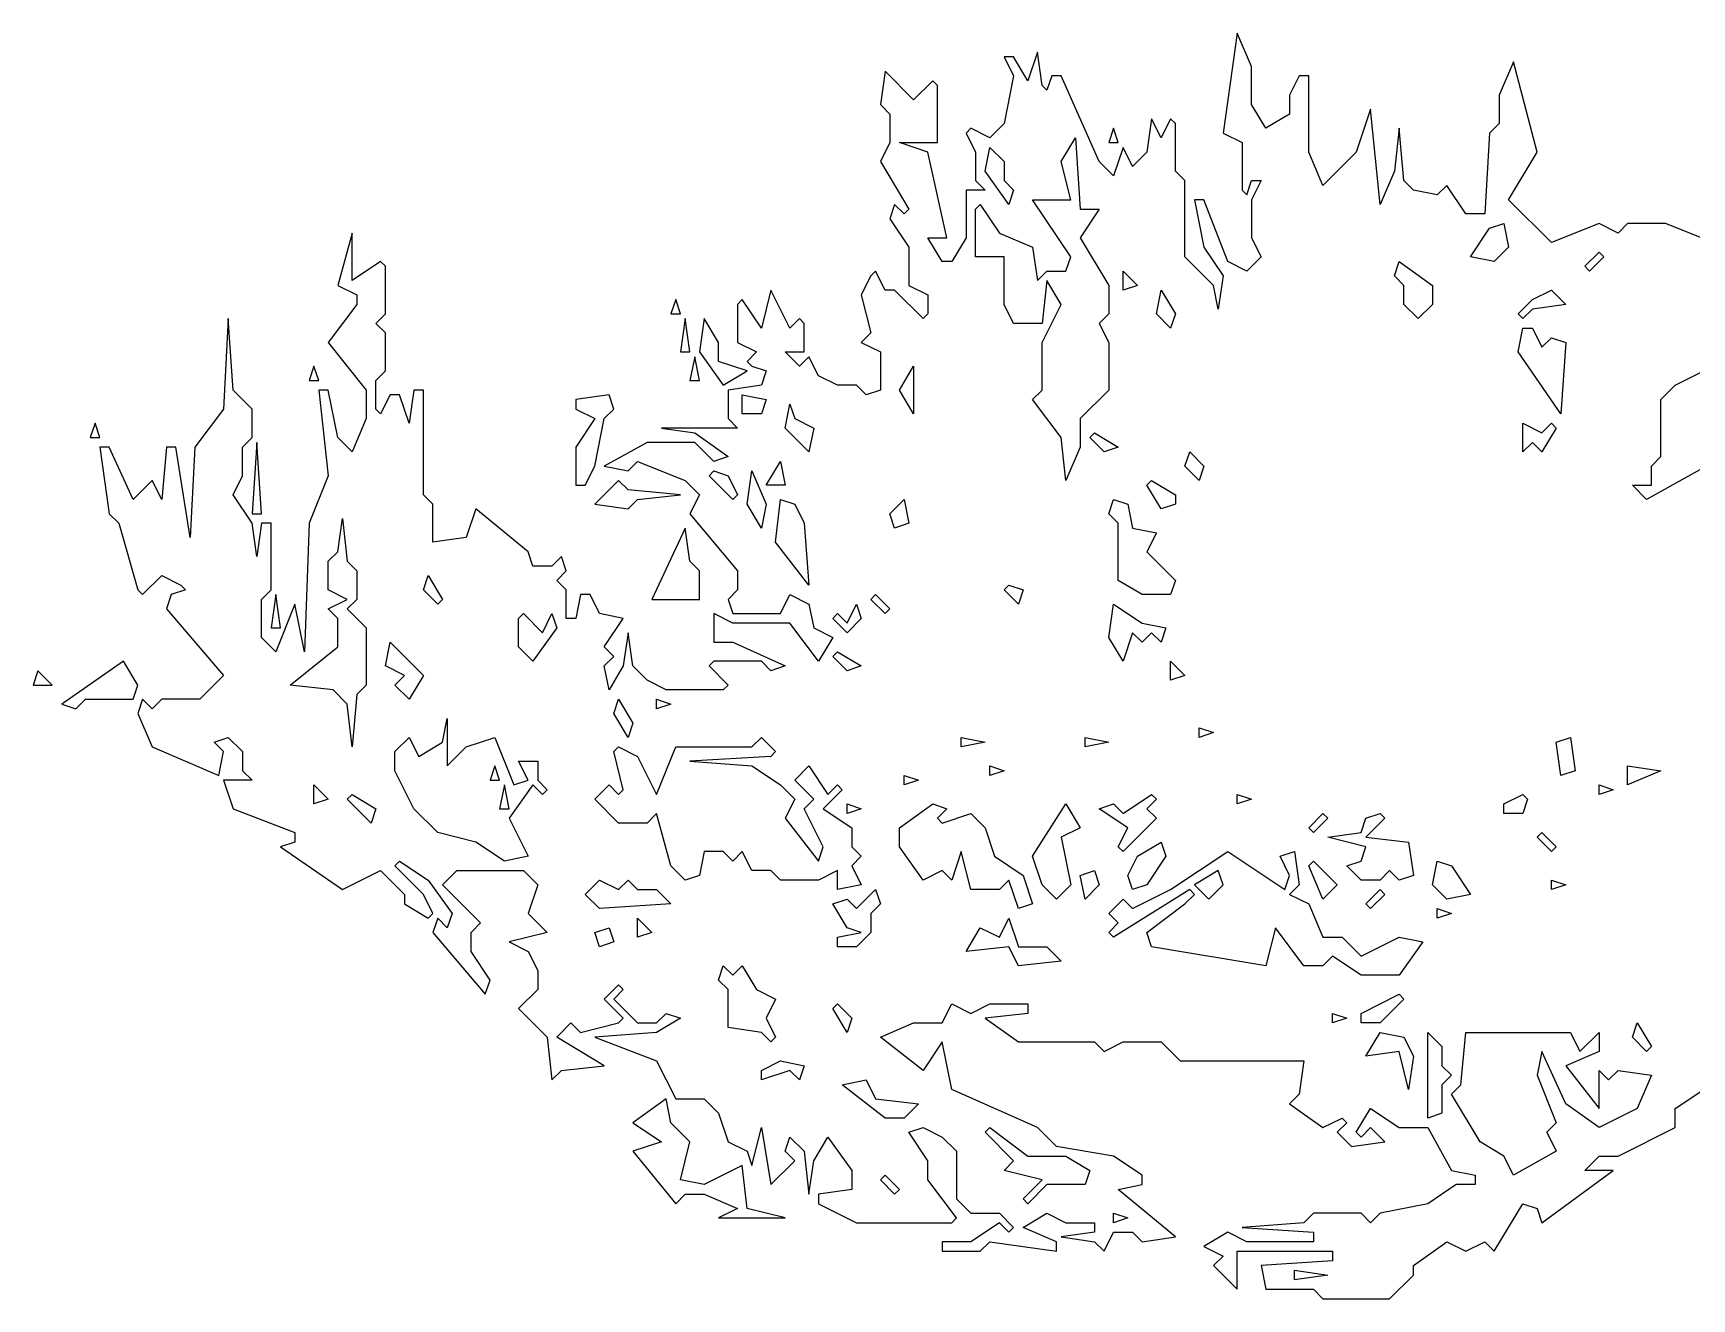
# Model space of a CAD drawing. Header units: millimetres. Extents: x -1861 to 1860, y -2 to 9002.
# Drawn here: x -1711 to -944, y 3291 to 3877 of the extents above; entities that cross this region are included whole.
import ezdxf

# ---------------------------------------------------------------- set-up
doc = ezdxf.new("R2010")
doc.units = ezdxf.units.MM
doc.layers.add('ALMOND-DRAW-PROFILE', color=7, linetype='Continuous', lineweight=25)

msp = doc.modelspace()

# ---------------------------------------------------------------- linework, layer by layer
at = {"layer": 'ALMOND-DRAW-PROFILE'}
msp.add_lwpolyline([(-933.78, 3780.09), (-955.79, 3788.89), (-973.4, 3788.89), (-977.81, 3784.49), (-986.61, 3788.89), (-1008.63, 3780.09), (-1028.44, 3799.9), (-1015.23, 3821.92), (-1026.24, 3863.75), (-1032.85, 3848.34), (-1032.85, 3835.13), (-1037.25, 3830.72), (-1039.45, 3793.3), (-1048.26, 3793.3), (-1057.06, 3806.51), (-1061.47, 3802.1), (-1072.48, 3804.31), (-1076.88, 3808.71), (-1079.08, 3832.93), (-1081.28, 3813.11), (-1087.89, 3797.7), (-1092.29, 3841.73), (-1098.89, 3821.92), (-1114.31, 3806.51), (-1120.91, 3821.92), (-1120.91, 3857.14), (-1125.31, 3857.14), (-1129.72, 3848.34), (-1129.72, 3839.53), (-1140.72, 3832.93), (-1147.33, 3843.93), (-1147.33, 3861.55), (-1153.93, 3876.96), (-1160.54, 3830.72), (-1151.73, 3826.32), (-1151.73, 3804.31), (-1149.53, 3802.1), (-1147.33, 3808.71), (-1142.93, 3808.71), (-1147.33, 3799.9), (-1147.33, 3782.29), (-1142.93, 3773.48), (-1149.53, 3766.88), (-1158.34, 3771.28), (-1169.34, 3799.9), (-1173.75, 3799.9), (-1169.34, 3777.89), (-1160.54, 3764.68), (-1162.74, 3749.27), (-1164.94, 3760.27), (-1178.15, 3773.48), (-1178.15, 3808.71), (-1182.55, 3813.11), (-1182.55, 3835.13), (-1184.76, 3837.33), (-1189.16, 3828.52), (-1193.56, 3837.33), (-1195.76, 3821.92), (-1202.37, 3815.31), (-1206.77, 3824.12), (-1211.17, 3810.91), (-1217.78, 3817.51), (-1235.39, 3857.14), (-1239.79, 3857.14), (-1242, 3850.54), (-1244.2, 3852.74), (-1246.4, 3868.15), (-1250.8, 3854.94), (-1257.41, 3865.95), (-1261.81, 3865.95), (-1257.41, 3857.14), (-1261.81, 3835.13), (-1268.41, 3828.52), (-1277.22, 3832.93), (-1279.42, 3830.72), (-1275.02, 3821.92), (-1275.02, 3808.71), (-1270.62, 3804.31), (-1279.42, 3804.31), (-1279.42, 3782.29), (-1286.03, 3771.28), (-1290.43, 3771.28), (-1297.03, 3782.29), (-1288.23, 3782.29), (-1297.03, 3821.92), (-1310.24, 3826.32), (-1292.63, 3826.32), (-1292.63, 3852.74), (-1294.83, 3854.94), (-1303.64, 3846.14), (-1316.85, 3859.34), (-1319.05, 3843.93), (-1314.65, 3839.53), (-1314.65, 3826.32), (-1319.05, 3817.51), (-1305.84, 3795.5), (-1308.04, 3793.3), (-1312.45, 3797.7), (-1314.65, 3791.1), (-1305.84, 3777.89), (-1305.84, 3760.27), (-1297.03, 3755.87), (-1297.03, 3747.06), (-1299.24, 3744.86), (-1312.45, 3758.07), (-1316.85, 3758.07), (-1321.25, 3766.88), (-1323.45, 3764.68), (-1327.86, 3755.87), (-1323.45, 3738.26), (-1327.86, 3733.86), (-1319.05, 3729.45), (-1319.05, 3711.84), (-1325.66, 3709.64), (-1330.06, 3714.04), (-1338.86, 3714.04), (-1347.67, 3718.44), (-1352.07, 3727.25), (-1356.48, 3722.85), (-1363.08, 3729.45), (-1354.28, 3729.45), (-1354.28, 3742.66), (-1356.48, 3744.86), (-1360.88, 3740.46), (-1369.69, 3758.07), (-1374.09, 3740.46), (-1382.9, 3753.67), (-1385.1, 3751.47), (-1385.1, 3733.86), (-1376.29, 3729.45), (-1380.69, 3725.05), (-1378.49, 3722.85), (-1371.89, 3720.65), (-1374.09, 3714.04), (-1389.5, 3711.84), (-1389.5, 3698.63), (-1385.1, 3694.23), (-1420.32, 3694.23), (-1404.91, 3692.03), (-1389.5, 3681.02), (-1396.11, 3678.82), (-1404.91, 3687.62), (-1426.93, 3687.62), (-1446.74, 3676.61), (-1435.73, 3674.41), (-1431.33, 3678.82), (-1409.31, 3670.01), (-1402.71, 3663.41), (-1407.11, 3654.6), (-1385.1, 3628.18), (-1385.1, 3619.37), (-1389.5, 3614.97), (-1387.3, 3608.37), (-1365.28, 3608.37), (-1360.88, 3617.17), (-1352.07, 3612.77), (-1349.87, 3601.76), (-1341.07, 3597.36), (-1347.67, 3586.35), (-1360.88, 3603.96), (-1387.3, 3603.96), (-1396.11, 3608.37), (-1396.11, 3595.16), (-1387.3, 3595.16), (-1363.08, 3584.15), (-1369.69, 3581.95), (-1374.09, 3586.35), (-1396.11, 3586.35), (-1398.31, 3584.15), (-1389.5, 3575.34), (-1391.7, 3573.14), (-1418.12, 3573.14), (-1426.93, 3577.54), (-1433.53, 3584.15), (-1435.73, 3599.56), (-1437.94, 3584.15), (-1444.54, 3573.14), (-1446.74, 3584.15), (-1442.34, 3588.55), (-1446.74, 3592.95), (-1437.94, 3606.16), (-1448.94, 3608.37), (-1453.35, 3617.17), (-1457.75, 3617.17), (-1459.95, 3606.16), (-1464.35, 3606.16), (-1464.35, 3619.37), (-1468.76, 3623.78), (-1464.35, 3628.18), (-1466.56, 3634.78), (-1470.96, 3630.38), (-1479.76, 3630.38), (-1481.97, 3636.99), (-1506.18, 3656.8), (-1510.59, 3643.59), (-1526, 3641.39), (-1526, 3659), (-1530.4, 3663.41), (-1530.4, 3711.84), (-1534.8, 3711.84), (-1537.01, 3696.43), (-1541.41, 3709.64), (-1545.81, 3709.64), (-1550.21, 3700.83), (-1552.42, 3703.03), (-1552.42, 3716.24), (-1548.01, 3720.65), (-1548.01, 3738.26), (-1552.42, 3742.66), (-1548.01, 3747.06), (-1548.01, 3769.08), (-1550.21, 3771.28), (-1563.42, 3762.48), (-1563.42, 3784.49), (-1570.03, 3760.27), (-1561.22, 3755.87), (-1561.22, 3751.47), (-1574.43, 3733.86), (-1556.82, 3711.84), (-1556.82, 3698.63), (-1563.42, 3683.22), (-1570.03, 3689.82), (-1574.43, 3711.84), (-1578.84, 3711.84), (-1574.43, 3672.21), (-1583.24, 3650.2), (-1585.44, 3590.75), (-1589.84, 3612.77), (-1598.65, 3590.75), (-1605.25, 3597.36), (-1605.25, 3614.97), (-1600.85, 3619.37), (-1600.85, 3650.2), (-1605.25, 3650.2), (-1607.46, 3634.78), (-1609.66, 3650.2), (-1618.46, 3663.41), (-1614.06, 3672.21), (-1614.06, 3685.42), (-1609.66, 3689.82), (-1609.66, 3703.03), (-1618.46, 3711.84), (-1620.67, 3744.86), (-1622.87, 3703.03), (-1636.08, 3685.42), (-1638.28, 3643.59), (-1644.88, 3685.42), (-1649.29, 3685.42), (-1651.49, 3661.2), (-1655.89, 3670.01), (-1664.7, 3661.2), (-1675.7, 3685.42), (-1680.11, 3685.42), (-1675.7, 3654.6), (-1671.3, 3650.2), (-1662.49, 3619.37), (-1660.29, 3617.17), (-1651.49, 3625.98), (-1642.68, 3621.58), (-1640.48, 3619.37), (-1647.08, 3617.17), (-1649.29, 3610.57), (-1622.87, 3579.75), (-1633.87, 3568.74), (-1651.49, 3568.74), (-1655.89, 3564.33), (-1660.29, 3568.74), (-1662.49, 3562.13), (-1655.89, 3546.72), (-1625.07, 3533.51), (-1622.87, 3544.52), (-1627.27, 3548.92), (-1620.67, 3551.13), (-1614.06, 3544.52), (-1614.06, 3535.71), (-1609.66, 3531.31), (-1622.87, 3531.31), (-1618.46, 3518.1), (-1589.84, 3507.09), (-1589.84, 3502.69), (-1596.45, 3500.49), (-1567.83, 3480.68), (-1550.21, 3489.48), (-1539.21, 3478.47), (-1539.21, 3474.07), (-1528.2, 3467.47), (-1526, 3469.67), (-1530.4, 3478.47), (-1543.61, 3491.68), (-1541.41, 3493.88), (-1528.2, 3485.08), (-1517.19, 3469.67), (-1519.39, 3463.06), (-1523.8, 3467.47), (-1526, 3460.86), (-1501.78, 3432.24), (-1499.58, 3438.85), (-1508.39, 3452.05), (-1508.39, 3460.86), (-1503.98, 3465.26), (-1521.59, 3482.88), (-1514.99, 3489.48), (-1484.17, 3489.48), (-1477.56, 3482.88), (-1481.97, 3469.67), (-1473.16, 3460.86), (-1490.77, 3456.46), (-1481.97, 3452.05), (-1477.56, 3443.25), (-1477.56, 3434.44), (-1486.37, 3425.64), (-1473.16, 3412.43), (-1470.96, 3392.61), (-1466.56, 3397.02), (-1446.74, 3399.22), (-1468.76, 3412.43), (-1462.15, 3419.03), (-1457.75, 3414.63), (-1440.14, 3419.03), (-1437.94, 3421.23), (-1446.74, 3430.04), (-1440.14, 3436.64), (-1437.94, 3434.44), (-1442.34, 3430.04), (-1431.33, 3419.03), (-1422.52, 3419.03), (-1418.12, 3423.43), (-1411.52, 3421.23), (-1422.52, 3414.63), (-1451.14, 3412.43), (-1422.52, 3401.42), (-1413.72, 3383.81), (-1400.51, 3383.81), (-1393.9, 3377.2), (-1389.5, 3363.99), (-1380.69, 3359.59), (-1378.49, 3352.98), (-1374.09, 3370.6), (-1369.69, 3344.18), (-1358.68, 3355.19), (-1363.08, 3359.59), (-1360.88, 3366.19), (-1354.28, 3359.59), (-1352.07, 3339.77), (-1349.87, 3355.19), (-1343.27, 3366.19), (-1332.26, 3350.78), (-1332.26, 3341.98), (-1347.67, 3339.77), (-1347.67, 3335.37), (-1330.06, 3326.57), (-1286.03, 3326.57), (-1283.83, 3328.77), (-1297.03, 3346.38), (-1297.03, 3355.19), (-1305.84, 3368.4), (-1299.24, 3370.6), (-1290.43, 3366.19), (-1283.83, 3359.59), (-1283.83, 3337.57), (-1277.22, 3330.97), (-1264.01, 3330.97), (-1257.41, 3324.36), (-1259.61, 3322.16), (-1264.01, 3326.57), (-1277.22, 3317.76), (-1290.43, 3317.76), (-1290.43, 3313.36), (-1272.82, 3313.36), (-1268.41, 3317.76), (-1237.59, 3313.36), (-1237.59, 3317.76), (-1253, 3324.36), (-1242, 3330.97), (-1233.19, 3326.57), (-1219.98, 3326.57), (-1219.98, 3322.16), (-1235.39, 3319.96), (-1219.98, 3317.76), (-1215.58, 3313.36), (-1211.17, 3322.16), (-1202.37, 3322.16), (-1197.96, 3317.76), (-1182.55, 3319.96), (-1208.97, 3341.98), (-1197.96, 3344.18), (-1197.96, 3348.58), (-1211.17, 3357.39), (-1237.59, 3361.79), (-1246.4, 3370.6), (-1286.03, 3388.21), (-1290.43, 3410.23), (-1299.24, 3397.02), (-1319.05, 3412.43), (-1303.64, 3419.03), (-1290.43, 3419.03), (-1286.03, 3427.84), (-1277.22, 3423.43), (-1268.41, 3427.84), (-1250.8, 3427.84), (-1250.8, 3423.43), (-1270.62, 3421.23), (-1255.21, 3410.23), (-1219.98, 3410.23), (-1215.58, 3405.82), (-1206.77, 3410.23), (-1189.16, 3410.23), (-1180.35, 3401.42), (-1123.11, 3401.42), (-1125.31, 3386.01), (-1129.72, 3381.6), (-1114.31, 3370.6), (-1105.5, 3375), (-1103.3, 3372.8), (-1107.7, 3368.4), (-1101.1, 3361.79), (-1085.68, 3363.99), (-1092.29, 3370.6), (-1096.69, 3366.19), (-1098.89, 3368.4), (-1092.29, 3379.4), (-1079.08, 3370.6), (-1065.87, 3370.6), (-1054.86, 3350.78), (-1043.85, 3348.58), (-1043.85, 3344.18), (-1052.66, 3344.18), (-1065.87, 3335.37), (-1087.89, 3330.97), (-1092.29, 3326.57), (-1096.69, 3330.97), (-1118.71, 3330.97), (-1123.11, 3326.57), (-1151.73, 3324.36), (-1118.71, 3322.16), (-1118.71, 3317.76), (-1149.53, 3317.76), (-1158.34, 3322.16), (-1169.34, 3315.56), (-1160.54, 3311.15), (-1164.94, 3306.75), (-1153.93, 3295.74), (-1153.93, 3313.36), (-1109.9, 3313.36), (-1109.9, 3308.95), (-1142.93, 3306.75), (-1140.72, 3295.74), (-1118.71, 3295.74), (-1114.31, 3291.34), (-1083.48, 3291.34), (-1072.48, 3302.35), (-1072.48, 3306.75), (-1057.06, 3317.76), (-1048.26, 3313.36), (-1039.45, 3317.76), (-1035.05, 3313.36), (-1021.84, 3335.37), (-1015.23, 3333.17), (-1013.03, 3326.57), (-980.01, 3350.78), (-993.22, 3350.78), (-986.61, 3357.39), (-977.81, 3357.39), (-951.39, 3370.6), (-951.39, 3379.4), (-938.18, 3388.21)], dxfattribs=at)
for points in [[(-1213.38, 3826.32), (-1208.97, 3826.32), (-1211.17, 3832.93)], [(-1233.19, 3670.01), (-1235.39, 3689.82), (-1248.6, 3707.44), (-1244.2, 3711.84), (-1244.2, 3733.86), (-1235.39, 3751.47), (-1242, 3762.48), (-1244.2, 3742.66), (-1257.41, 3742.66), (-1261.81, 3751.47), (-1261.81, 3773.48), (-1275.02, 3773.48), (-1275.02, 3795.5), (-1272.82, 3797.7), (-1264.01, 3784.49), (-1248.6, 3777.89), (-1246.4, 3762.48), (-1242, 3766.88), (-1233.19, 3766.88), (-1230.99, 3773.48), (-1248.6, 3799.9), (-1230.99, 3799.9), (-1235.39, 3817.51), (-1228.79, 3828.52), (-1226.58, 3795.5), (-1217.78, 3795.5), (-1226.58, 3782.29), (-1213.38, 3760.27), (-1213.38, 3747.06), (-1217.78, 3742.66), (-1213.38, 3733.86), (-1213.38, 3711.84), (-1226.58, 3698.63), (-1226.58, 3685.42)], [(-1259.61, 3797.7), (-1270.62, 3813.11), (-1268.41, 3824.12), (-1261.81, 3817.51), (-1261.81, 3808.71), (-1257.41, 3804.31)], [(-1046.06, 3773.48), (-1037.25, 3786.69), (-1030.65, 3788.89), (-1028.44, 3777.89), (-1035.05, 3771.28)], [(-991.02, 3766.88), (-993.22, 3769.08), (-986.61, 3775.68), (-984.41, 3773.48)], [(-1070.27, 3744.86), (-1076.88, 3751.47), (-1076.88, 3760.27), (-1081.28, 3764.68), (-1079.08, 3771.28), (-1063.67, 3760.27), (-1063.67, 3751.47)], [(-1206.77, 3758.07), (-1206.77, 3766.88), (-1200.17, 3760.27)], [(-1415.92, 3747.06), (-1411.52, 3747.06), (-1413.72, 3753.67)], [(-1184.76, 3740.46), (-1191.36, 3747.06), (-1189.16, 3758.07), (-1182.55, 3747.06)], [(-1021.84, 3744.86), (-1024.04, 3747.06), (-1017.44, 3753.67), (-1008.63, 3758.07), (-1002.03, 3751.47), (-1017.44, 3749.27)], [(-1411.52, 3729.45), (-1407.11, 3729.45), (-1409.31, 3744.86)], [(-1391.7, 3714.04), (-1380.69, 3720.65), (-1393.9, 3725.05), (-1393.9, 3733.86), (-1400.51, 3744.86), (-1402.71, 3729.45)], [(-1004.23, 3700.83), (-1024.04, 3729.45), (-1021.84, 3740.46), (-1017.44, 3740.46), (-1013.03, 3731.65), (-1008.63, 3736.06), (-1002.03, 3733.86)], [(-964.6, 3661.2), (-971.2, 3667.81), (-962.4, 3667.81), (-962.4, 3676.61), (-957.99, 3681.02), (-957.99, 3707.44), (-951.39, 3714.04), (-933.78, 3722.85), (-929.37, 3718.44), (-924.97, 3722.85), (-896.35, 3725.05), (-916.16, 3731.65), (-916.16, 3736.06), (-898.55, 3731.65), (-891.95, 3725.05), (-896.35, 3720.65), (-880.94, 3709.64), (-874.33, 3698.63), (-889.75, 3696.43), (-898.55, 3687.62), (-902.95, 3692.03), (-916.16, 3683.22), (-924.97, 3683.22)], [(-1583.24, 3716.24), (-1578.84, 3716.24), (-1581.04, 3722.85)], [(-1407.11, 3716.24), (-1402.71, 3716.24), (-1404.91, 3727.25)], [(-1303.64, 3700.83), (-1310.24, 3711.84), (-1303.64, 3722.85)], [(-1459.95, 3667.81), (-1455.55, 3667.81), (-1451.14, 3676.61), (-1446.74, 3698.63), (-1442.34, 3703.03), (-1444.54, 3709.64), (-1459.95, 3707.44), (-1459.95, 3703.03), (-1451.14, 3698.63), (-1459.95, 3685.42)], [(-1382.9, 3700.83), (-1382.9, 3709.64), (-1371.89, 3707.44), (-1374.09, 3700.83)], [(-1352.07, 3683.22), (-1363.08, 3694.23), (-1360.88, 3705.23), (-1358.68, 3698.63), (-1349.87, 3694.23)], [(-1684.51, 3689.82), (-1680.11, 3689.82), (-1682.31, 3696.43)], [(-1215.58, 3683.22), (-1222.18, 3689.82), (-1219.98, 3692.03), (-1208.97, 3685.42)], [(-1021.84, 3683.22), (-1021.84, 3696.43), (-1013.03, 3692.03), (-1008.63, 3696.43), (-1006.43, 3694.23), (-1013.03, 3683.22), (-1017.44, 3687.62)], [(-1609.66, 3654.6), (-1605.25, 3654.6), (-1607.46, 3687.62)], [(-1171.55, 3670.01), (-1178.15, 3676.61), (-1175.95, 3683.22), (-1169.34, 3676.61)], [(-1371.89, 3667.81), (-1365.28, 3678.82), (-1363.08, 3667.81)], [(-1451.14, 3659), (-1435.73, 3656.8), (-1431.33, 3661.2), (-1411.52, 3663.41), (-1435.73, 3665.61), (-1440.14, 3670.01)], [(-1387.3, 3661.2), (-1398.31, 3672.21), (-1396.11, 3674.41), (-1389.5, 3672.21), (-1385.1, 3663.41)], [(-1374.09, 3647.99), (-1380.69, 3659), (-1378.49, 3674.41), (-1371.89, 3659)], [(-1189.16, 3656.8), (-1195.76, 3667.81), (-1193.56, 3670.01), (-1182.55, 3663.41), (-1182.55, 3659)], [(-1352.07, 3621.58), (-1367.49, 3641.39), (-1365.28, 3661.2), (-1358.68, 3659), (-1354.28, 3650.2)], [(-1312.45, 3647.99), (-1314.65, 3654.6), (-1308.04, 3661.2), (-1305.84, 3650.2)], [(-1197.96, 3617.17), (-1208.97, 3623.78), (-1208.97, 3650.2), (-1213.38, 3654.6), (-1211.17, 3661.2), (-1204.57, 3659), (-1202.37, 3647.99), (-1191.36, 3645.79), (-1195.76, 3636.99), (-1182.55, 3623.78), (-1184.76, 3617.17)], [(-1563.42, 3546.72), (-1565.63, 3566.54), (-1572.23, 3573.14), (-1592.04, 3575.34), (-1570.03, 3592.95), (-1570.03, 3606.16), (-1574.43, 3610.57), (-1565.63, 3614.97), (-1574.43, 3619.37), (-1574.43, 3632.58), (-1570.03, 3636.99), (-1567.83, 3652.4), (-1565.63, 3632.58), (-1561.22, 3628.18), (-1561.22, 3614.97), (-1565.63, 3610.57), (-1556.82, 3601.76), (-1556.82, 3575.34), (-1561.22, 3570.94)], [(-1424.73, 3614.97), (-1402.71, 3614.97), (-1402.71, 3628.18), (-1407.11, 3632.58), (-1409.31, 3647.99)], [(-1523.8, 3612.77), (-1530.4, 3619.37), (-1528.2, 3625.98), (-1521.59, 3614.97)], [(-1255.21, 3612.77), (-1261.81, 3619.37), (-1259.61, 3621.58), (-1253, 3619.37)], [(-1600.85, 3601.76), (-1596.45, 3601.76), (-1598.65, 3617.17)], [(-1316.85, 3608.37), (-1323.45, 3614.97), (-1321.25, 3617.17), (-1314.65, 3610.57)], [(-1479.76, 3586.35), (-1486.37, 3592.95), (-1486.37, 3606.16), (-1484.17, 3608.37), (-1475.36, 3599.56), (-1470.96, 3608.37), (-1468.76, 3601.76)], [(-1334.46, 3599.56), (-1341.07, 3606.16), (-1338.86, 3608.37), (-1334.46, 3603.96), (-1330.06, 3612.77), (-1327.86, 3606.16)], [(-1206.77, 3586.35), (-1213.38, 3597.36), (-1211.17, 3612.77), (-1197.96, 3603.96), (-1186.96, 3601.76), (-1189.16, 3595.16), (-1193.56, 3599.56), (-1197.96, 3595.16), (-1202.37, 3599.56)], [(-1537.01, 3568.74), (-1543.61, 3575.34), (-1539.21, 3579.75), (-1548.01, 3584.15), (-1545.81, 3595.16), (-1530.4, 3579.75)], [(-1334.46, 3581.95), (-1341.07, 3588.55), (-1338.86, 3590.75), (-1327.86, 3584.15)], [(-1697.72, 3566.54), (-1691.12, 3564.33), (-1686.71, 3568.74), (-1664.7, 3568.74), (-1662.49, 3575.34), (-1669.1, 3586.35)], [(-1184.76, 3577.54), (-1184.76, 3586.35), (-1178.15, 3579.75)], [(-1710.93, 3575.34), (-1702.12, 3575.34), (-1708.73, 3581.95)], [(-1435.73, 3551.13), (-1442.34, 3562.13), (-1440.14, 3568.74), (-1433.53, 3557.73)], [(-1422.52, 3564.33), (-1422.52, 3568.74), (-1415.92, 3566.54)], [(-1492.97, 3493.88), (-1506.18, 3502.69), (-1523.8, 3507.09), (-1534.8, 3518.1), (-1543.61, 3535.71), (-1543.61, 3544.52), (-1537.01, 3551.13), (-1532.6, 3542.32), (-1521.59, 3548.92), (-1519.39, 3559.93), (-1519.39, 3537.92), (-1510.59, 3546.72), (-1497.38, 3551.13), (-1488.57, 3529.11), (-1481.97, 3531.31), (-1486.37, 3540.12), (-1477.56, 3540.12), (-1477.56, 3531.31), (-1473.16, 3526.91), (-1475.36, 3524.71), (-1479.76, 3529.11), (-1490.77, 3513.7), (-1481.97, 3496.09)], [(-1171.55, 3551.13), (-1171.55, 3555.53), (-1164.94, 3553.33)], [(-1338.86, 3480.68), (-1338.86, 3489.48), (-1347.67, 3485.08), (-1365.28, 3485.08), (-1369.69, 3489.48), (-1378.49, 3489.48), (-1382.9, 3498.29), (-1387.3, 3493.88), (-1391.7, 3498.29), (-1400.51, 3498.29), (-1402.71, 3487.28), (-1409.31, 3485.08), (-1415.92, 3491.68), (-1422.52, 3515.9), (-1426.93, 3511.5), (-1440.14, 3511.5), (-1451.14, 3522.5), (-1444.54, 3529.11), (-1440.14, 3524.71), (-1437.94, 3526.91), (-1442.34, 3544.52), (-1440.14, 3546.72), (-1431.33, 3542.32), (-1422.52, 3524.71), (-1413.72, 3546.72), (-1378.49, 3546.72), (-1374.09, 3551.13), (-1367.49, 3544.52), (-1369.69, 3542.32), (-1407.11, 3540.12), (-1378.49, 3537.92), (-1365.28, 3529.11), (-1358.68, 3522.5), (-1363.08, 3513.7), (-1347.67, 3493.88), (-1345.47, 3500.49), (-1354.28, 3518.1), (-1349.87, 3522.5), (-1358.68, 3531.31), (-1352.07, 3537.92), (-1343.27, 3524.71), (-1338.86, 3529.11), (-1336.66, 3526.91), (-1345.47, 3518.1), (-1332.26, 3509.3), (-1332.26, 3500.49), (-1327.86, 3496.09), (-1332.26, 3491.68), (-1327.86, 3482.88)], [(-1281.62, 3546.72), (-1281.62, 3551.13), (-1270.62, 3548.92)], [(-1224.38, 3546.72), (-1224.38, 3551.13), (-1213.38, 3548.92)], [(-1004.23, 3533.51), (-1006.43, 3548.92), (-999.82, 3551.13), (-997.62, 3535.71)], [(-1499.58, 3531.31), (-1495.18, 3531.31), (-1497.38, 3537.92)], [(-1268.41, 3533.51), (-1268.41, 3537.92), (-1261.81, 3535.71)], [(-973.4, 3529.11), (-973.4, 3537.92), (-957.99, 3535.71)], [(-1308.04, 3529.11), (-1308.04, 3533.51), (-1301.44, 3531.31)], [(-1581.04, 3520.3), (-1581.04, 3529.11), (-1574.43, 3522.5)], [(-1554.62, 3511.5), (-1565.63, 3522.5), (-1563.42, 3524.71), (-1552.42, 3518.1)], [(-1495.18, 3518.1), (-1490.77, 3518.1), (-1492.97, 3529.11)], [(-1206.77, 3498.29), (-1208.97, 3500.49), (-1204.57, 3509.3), (-1217.78, 3518.1), (-1211.17, 3520.3), (-1206.77, 3515.9), (-1193.56, 3524.71), (-1191.36, 3522.5), (-1195.76, 3518.1), (-1191.36, 3513.7)], [(-1153.93, 3520.3), (-1153.93, 3524.71), (-1147.33, 3522.5)], [(-1030.65, 3515.9), (-1030.65, 3520.3), (-1021.84, 3524.71), (-1019.64, 3522.5), (-1021.84, 3515.9)], [(-986.61, 3524.71), (-986.61, 3529.11), (-980.01, 3526.91)], [(-1334.46, 3515.9), (-1334.46, 3520.3), (-1327.86, 3518.1)], [(-1255.21, 3471.87), (-1259.61, 3485.08), (-1264.01, 3480.68), (-1277.22, 3480.68), (-1281.62, 3498.29), (-1286.03, 3485.08), (-1290.43, 3489.48), (-1299.24, 3485.08), (-1310.24, 3500.49), (-1310.24, 3509.3), (-1294.83, 3520.3), (-1288.23, 3518.1), (-1292.63, 3513.7), (-1290.43, 3511.5), (-1277.22, 3515.9), (-1270.62, 3509.3), (-1266.21, 3496.09), (-1253, 3487.28), (-1248.6, 3474.07)], [(-1237.59, 3476.27), (-1244.2, 3482.88), (-1248.6, 3496.09), (-1233.19, 3520.3), (-1226.58, 3509.3), (-1235.39, 3504.89), (-1230.99, 3482.88)], [(-1118.71, 3507.09), (-1120.91, 3509.3), (-1114.31, 3515.9), (-1112.1, 3513.7)], [(-1096.69, 3485.08), (-1103.3, 3491.68), (-1096.69, 3493.88), (-1094.49, 3500.49), (-1112.1, 3504.89), (-1096.69, 3507.09), (-1094.49, 3513.7), (-1087.89, 3515.9), (-1085.68, 3513.7), (-1094.49, 3504.89), (-1074.68, 3502.69), (-1072.48, 3487.28), (-1079.08, 3485.08), (-1083.48, 3489.48), (-1087.89, 3485.08)], [(-1008.63, 3498.29), (-1015.23, 3504.89), (-1013.03, 3507.09), (-1006.43, 3500.49)], [(-1202.37, 3480.68), (-1204.57, 3487.28), (-1200.17, 3496.09), (-1189.16, 3502.69), (-1186.96, 3496.09), (-1195.76, 3482.88)], [(-1096.69, 3441.05), (-1109.9, 3449.85), (-1114.31, 3445.45), (-1123.11, 3445.45), (-1136.32, 3463.06), (-1140.72, 3445.45), (-1193.56, 3454.26), (-1195.76, 3460.86), (-1178.15, 3474.07), (-1173.75, 3478.47), (-1175.95, 3480.68), (-1211.17, 3458.66), (-1213.38, 3460.86), (-1208.97, 3465.26), (-1213.38, 3469.67), (-1206.77, 3476.27), (-1202.37, 3471.87), (-1184.76, 3480.68), (-1158.34, 3498.29), (-1131.92, 3480.68), (-1129.72, 3487.28), (-1134.12, 3496.09), (-1127.51, 3498.29), (-1125.31, 3482.88), (-1129.72, 3478.47), (-1120.91, 3474.07), (-1114.31, 3458.66), (-1105.5, 3458.66), (-1096.69, 3449.85), (-1079.08, 3458.66), (-1068.07, 3456.46), (-1079.08, 3441.05)], [(-1114.31, 3476.27), (-1120.91, 3491.68), (-1118.71, 3493.88), (-1107.7, 3482.88)], [(-1057.06, 3476.27), (-1063.67, 3482.88), (-1061.47, 3493.88), (-1054.86, 3491.68), (-1046.06, 3478.47)], [(-1448.94, 3471.87), (-1455.55, 3478.47), (-1448.94, 3485.08), (-1440.14, 3480.68), (-1435.73, 3485.08), (-1431.33, 3480.68), (-1422.52, 3480.68), (-1415.92, 3474.07)], [(-1224.38, 3476.27), (-1226.58, 3487.28), (-1219.98, 3489.48), (-1217.78, 3482.88)], [(-1167.14, 3476.27), (-1160.54, 3482.88), (-1162.74, 3489.48), (-1173.75, 3482.88)], [(-1008.63, 3480.68), (-1008.63, 3485.08), (-1002.03, 3482.88)], [(-1338.86, 3454.26), (-1338.86, 3458.66), (-1327.86, 3460.86), (-1334.46, 3463.06), (-1341.07, 3474.07), (-1334.46, 3476.27), (-1330.06, 3471.87), (-1321.25, 3480.68), (-1319.05, 3474.07), (-1323.45, 3469.67), (-1323.45, 3460.86), (-1330.06, 3454.26)], [(-1092.29, 3471.87), (-1094.49, 3474.07), (-1087.89, 3480.68), (-1085.68, 3478.47)], [(-1061.47, 3467.47), (-1061.47, 3471.87), (-1054.86, 3469.67)], [(-1448.94, 3454.26), (-1451.14, 3460.86), (-1444.54, 3463.06), (-1442.34, 3456.46)], [(-1431.33, 3458.66), (-1431.33, 3467.47), (-1424.73, 3460.86)], [(-1255.21, 3445.45), (-1259.61, 3454.26), (-1279.42, 3452.05), (-1272.82, 3463.06), (-1264.01, 3458.66), (-1259.61, 3467.47), (-1255.21, 3454.26), (-1242, 3454.26), (-1235.39, 3447.65)], [(-1369.69, 3410.23), (-1374.09, 3414.63), (-1389.5, 3416.83), (-1389.5, 3434.44), (-1393.9, 3438.85), (-1391.7, 3445.45), (-1387.3, 3441.05), (-1382.9, 3445.45), (-1376.29, 3434.44), (-1367.49, 3430.04), (-1371.89, 3421.23), (-1367.49, 3412.43)], [(-1096.69, 3419.03), (-1096.69, 3423.43), (-1079.08, 3432.24), (-1076.88, 3430.04), (-1087.89, 3419.03)], [(-1334.46, 3414.63), (-1341.07, 3425.64), (-1338.86, 3427.84), (-1332.26, 3421.23)], [(-1109.9, 3419.03), (-1109.9, 3423.43), (-1103.3, 3421.23)], [(-1074.68, 3388.21), (-1079.08, 3405.82), (-1094.49, 3403.62), (-1087.89, 3414.63), (-1076.88, 3412.43), (-1072.48, 3403.62)], [(-1065.87, 3375), (-1065.87, 3414.63), (-1059.27, 3408.02), (-1059.27, 3399.22), (-1054.86, 3394.81), (-1059.27, 3390.41), (-1059.27, 3377.2)], [(-1026.24, 3348.58), (-1030.65, 3357.39), (-1041.65, 3363.99), (-1054.86, 3386.01), (-1050.46, 3390.41), (-1048.26, 3414.63), (-999.82, 3414.63), (-995.42, 3405.82), (-986.61, 3414.63), (-986.61, 3405.82), (-1002.03, 3399.22), (-986.61, 3379.4), (-986.61, 3397.02), (-982.21, 3392.61), (-977.81, 3397.02), (-962.4, 3394.81), (-969, 3379.4), (-986.61, 3370.6), (-1002.03, 3381.6), (-1013.03, 3405.82), (-1015.23, 3394.81), (-1006.43, 3372.8), (-1010.83, 3368.4), (-1006.43, 3359.59)], [(-964.6, 3405.82), (-971.2, 3412.43), (-969, 3419.03), (-962.4, 3408.02)], [(-1374.09, 3392.61), (-1374.09, 3397.02), (-1365.28, 3401.42), (-1354.28, 3399.22), (-1356.48, 3392.61), (-1360.88, 3397.02)], [(-1316.85, 3375), (-1336.66, 3390.41), (-1325.66, 3392.61), (-1321.25, 3383.81), (-1301.44, 3381.6), (-1308.04, 3375)], [(-1393.9, 3328.77), (-1363.08, 3328.77), (-1380.69, 3333.17), (-1382.9, 3352.98), (-1400.51, 3344.18), (-1411.52, 3346.38), (-1407.11, 3363.99), (-1415.92, 3372.8), (-1418.12, 3383.81), (-1433.53, 3372.8), (-1420.32, 3363.99), (-1433.53, 3359.59), (-1413.72, 3335.37), (-1409.31, 3339.77), (-1400.51, 3339.77), (-1385.1, 3333.17)], [(-1250.8, 3335.37), (-1253, 3337.57), (-1244.2, 3346.38), (-1261.81, 3350.78), (-1257.41, 3355.19), (-1270.62, 3368.4), (-1268.41, 3370.6), (-1250.8, 3357.39), (-1233.19, 3357.39), (-1222.18, 3350.78), (-1224.38, 3344.18), (-1242, 3344.18)], [(-1312.45, 3339.77), (-1319.05, 3346.38), (-1316.85, 3348.58), (-1310.24, 3341.98)], [(-1211.17, 3326.57), (-1211.17, 3330.97), (-1204.57, 3328.77)], [(-1127.51, 3300.15), (-1127.51, 3304.55), (-1112.1, 3302.35)]]:
    msp.add_lwpolyline(points, close=True, dxfattribs=at)

doc.saveas('drawing.dxf')
